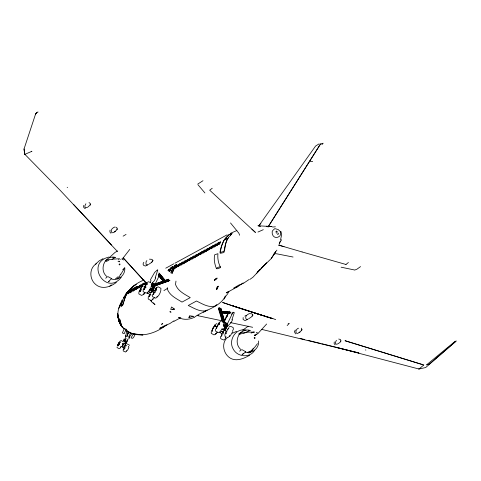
<?xml version="1.0" encoding="UTF-8"?>
<svg xmlns="http://www.w3.org/2000/svg" width="481" height="481" viewBox="0 0 481 481"><rect width="100%" height="100%" fill="white"/><g stroke="black" fill="none" stroke-linecap="round" stroke-linejoin="round"><path stroke-width="0.72" d="M123.635 302.531L123.629 302.916A2.483 0.463 -74.2 0 1 122.601 305.273L120.935 306.8L122.769 300.048M154.148 287.187L154.431 286.634L152.615 290.993L150.98 289.923M225.583 329.19L226.852 326.106L225.03 330.465L223.394 329.395M126.479 351.076L126.485 350.727M152.778 299.188L152.784 298.701M157.065 296.855L157.077 296.368M229.473 335.828L229.467 336.315L229.329 335.774M167.346 287.62L167.298 288.967C169.637 295.605 176.455 298.605 182.004 302.098L190.248 297.613C184.644 294.204 177.868 291.131 175.517 284.499L175.974 281.09M153.078 288.426L152.838 288.173L154.629 285.576L155.044 285.798L152.832 290.801L152.236 289.544M152.832 290.801L152.651 289.772M224.344 328.337L226.846 324.934L227.26 325.162L225.048 330.164L224.459 328.908M225.048 330.164L225.078 329.491M122.733 269.667L124.777 267.851C125.631 275.102 118.134 281.205 111.183 278.962L108.381 281.8L109.301 281.138M225.962 324.633L226.804 324.224L226.852 325.114L226.804 324.224L225.799 324.934L226.046 325.427L226.647 325.397M258.586 340.981C259.445 348.148 252.044 354.323 245.142 352.008M254.437 334.974L255.032 335.077L254.329 335.642M233.243 329.99L233.327 327.789L232.016 326.912L230.068 326.256L228.848 327.218M154.431 286.033L154.605 284.866L153.577 285.57L154.167 286.159M216.276 278.499L214.514 280.243L217.033 278.132L214.586 280.189M123.262 349.374L123.202 350.95L125.517 352.038L127.573 350.114L128.914 347.559M148.286 296.813L148.202 299.014L150.986 300.529L152.669 299.603L154.299 297.847M152.573 294.474L152.489 296.681L155.718 298.196C158.94 296.092 161.147 292.207 160.931 288.329L158.141 286.808L156.012 288.137M220.683 336.273L220.599 338.474L221.903 339.345L223.827 339.989L225.066 339.063M224.97 333.934L224.892 336.141L226.196 337.013M138.943 291.72L138.835 293.909L141.618 295.424L143.332 294.516L144.985 292.773M143.236 289.388L143.122 291.57L144.456 292.466L146.41 293.121L147.619 292.183M211.339 331.181L211.231 333.369L214.015 334.884L215.728 333.976L217.388 332.233M215.632 328.848L215.518 331.03L216.859 331.926L218.807 332.581L220.015 331.643M118.717 259.842L118.819 259.373M117.292 251.322L60.203 190.356L24.645 154.1L24.771 153.746M130.153 290.65L129.341 291.33L128.223 293.807A3.054 0.529 -59.1 0 0 128.391 293.717C129.485 290.873 134.019 286.995 129.954 292.869A3.054 0.529 -59.1 0 1 129.786 292.959L131.157 290.109M127.621 340.259L127.423 341.263L127.008 340.656M133.261 289.015L132.467 289.628L131.355 292.111A3.054 0.529 -59.1 0 0 131.517 292.021C132.684 289.159 137.085 285.317 133.081 291.167A3.054 0.529 -59.1 0 1 132.918 291.258L134.331 288.366M134.824 288.161L136.43 287.175L134.644 290.32A3.054 0.529 -59.1 0 1 134.482 290.41L135.895 287.518M145.791 282.143L144.559 284.56M280.501 240.049L281.68 234.548L280.934 231.451M119.847 305.802L120.587 303.932C116.624 311.009 116.979 319.787 121.645 326.437M125.571 336.453L126.834 331.006M123.942 301.238C123.581 304.774 119.011 308.814 122.27 301.473M87.807 207.089L90.187 205.008L90.284 203.445L89.039 202.609M243.164 317.52L243.091 319.36L244.51 320.364L245.448 320.49L248.388 318.855M338.341 343.614L340.223 342.189L340.927 340.716L340.416 339.496L338.708 339.033M109.999 230.146L109.921 232.004L110.919 233.249M334.235 341.961L334.145 343.668M149.074 264.093C150.306 263.209 154.924 260.876 151.888 259.349L149.465 259.157M248.996 318.56C250.252 317.646 254.804 315.344 251.797 313.804L249.392 313.624C247.354 314.412 245.039 316.065 245.845 318.572L246.47 319.3L247.408 319.42M90.187 205.008L90.398 204.184M114.412 231.95L116.991 229.696L117.105 228.024L115.759 227.104M299.086 332.605L301.671 330.357L301.906 329.485L301.334 328.168M340.716 341.54L340.861 340.939M279.389 244.282L280.128 241.462M83.7 205.429L83.616 207.137L84.554 208.297L85.426 208.381M116.991 229.696L117.226 228.824M301.671 330.357L301.906 329.485M119.781 342.785C120.316 340.32 116.919 345.166 117.941 345.857M122.613 343.632L122.445 344.21L122.595 343.65M142.256 285.967L144.24 282.906L143.242 285.005M149.603 294.366L148.906 296.681L149.675 296.224M151.978 292.238L152.194 290.981L150.198 293.242L151.93 290.951M156.271 289.905L156.223 288.618L154.491 290.909L156.193 288.666L156.247 289.941M215.043 326.659L215.272 325.847M219.33 324.32L219.282 323.052L216.937 326.377L216.258 328.234L216.582 328.691M222 333.826L221.302 336.141L222.072 335.684M215.061 326.773L215.284 326.004M219.348 324.441L219.3 323.238L217.069 326.401L216.432 328.15L216.733 328.595M119.859 342.797L120.028 342.219M149.176 295.406L149.2 296.639M151.954 292.274L152.164 291.029M221.573 334.86L221.603 336.099M126.725 336.622L128.217 331.872M127.351 335.834L128.223 333.044M128.367 333.561L128.806 332.161M117.647 345.653L117.857 345.977L119.468 343.518A2.177 0.403 -61.4 0 1 119.09 344.342C116.642 348.442 118.194 342.412 120.009 341.895M31.608 151.274A176.876 43.098 -60.5 0 1 31.968 151.281L25.295 154.154A7.642 1.864 -60.5 0 1 24.651 154.1L24.05 148.93L35.588 114.033L36.857 112.392L35.588 114.033M157.78 270.009L155.171 277.922L155.652 277.916L155.279 278.986L154.179 280.94L151.13 284.091M234.343 312.518L231.944 319.769L232.431 319.763L232.058 320.833L230.958 322.787L226.383 327.513M188.973 317.58L189.73 315.789L193.344 316.324L188.967 317.58L189.502 316.059M170.989 272.444L171.657 270.538L174.23 266.312M170.911 272.992L173.623 267.021M225.655 239.622L226.791 238.263L225.679 239.664M152.417 290.578L154.629 285.576M224.633 329.936L226.846 324.934M121.946 300.132L118.849 308.339M124.032 300.787C126.479 290.59 134.71 283.646 144.011 280.014M123.827 301.322L125.992 295.538L128.776 290.987M125.03 341.666L123.31 340.758L123.473 340.338L125.331 340.41L124.91 340.644M122.306 345.484L125.769 342.43L126.22 342.676L124.507 346.687L122.306 345.484L125.769 342.43M124.507 346.687L126.22 342.676M150.18 282.69L150.98 280.676L150.475 279.671L154.678 272.372L157.443 269.853M226.695 325.21L227.495 323.196M169.059 271.236L170.983 268.362L169.21 271.518M122.589 300.385L124.411 296.44M133.502 333.561L131.06 337.812C133.303 339.808 134.331 335.666 135.137 334.253M155.766 290.987L156.175 290.007M232.864 331.409L230.297 335.864L227.675 337.656M144.246 287.945L146.422 284.163L146.903 283.778L147.174 284.211M224.344 321.043L226.539 316.041L227.477 316.017M218.236 286.141L216.811 289.364L218.212 286.357M224.128 299.044L225.505 296.001C219.703 307.732 203.902 310.005 194.222 317.388M256.782 273.16L259.337 270.172M418.969 368.687L418.873 368.915A7.642 0.944 -62.3 0 0 419.24 368.873L423.857 364.875A176.876 21.783 -62.3 0 0 423.418 365.037M126.022 342.935L126.822 341.318L125.084 340.368L124.856 340.77L126.022 342.935L126.822 341.318M121.284 277.272C106.247 296.753 84.638 262.909 108.953 257.034M125.403 336.327L125.884 335.816L125.721 336.153M127.387 339.869L127.724 339.165L129.076 338.756M130.952 332.425L128.625 336.904L129.678 337.909L129.407 338.059M155.213 284.043L159.319 275.469M228.469 237.65C225.733 241.3 225.174 245.929 224.609 250.264A2.471 0.806 -72.6 0 1 224.32 251.058L224.008 252.23A1.99 0.824 83.8 0 1 223.611 252.633L220.406 253.301A2.525 0.824 -72.6 0 1 220.07 251.623C221.434 245.965 222.811 239.887 227.651 235.991A2.05 0.319 -48.7 0 1 228.505 235.023L232.161 233.261L231.896 233.556A2.02 0.313 -48.7 0 1 231.301 234.409L230.321 235.516M224.296 321.693L229.347 311.147M226.641 325.469L232.96 312.283M254.774 350.108C250.24 358.339 237.289 357.203 233.201 349.014C228 340.362 235.78 327.567 246.068 330.176M120.575 274.164L119.017 277.375L117.105 279.04M249.459 352.916L252.597 350.18L253.283 348.761M153.162 289.718L153.962 288.131M227.056 316.245L228.156 313.335M144.041 284.572L145.737 282.076M168.524 270.34L168.831 269.534L167.869 270.538M151.437 285.311L152.934 287.367L150.974 290.103M223.394 329.569L225.349 326.833L223.851 324.783M150.673 288.023L149.278 290.44M155.591 290.704L154.197 293.121M223.028 333.766L223.695 332.497M146.332 282.341L145.43 284.451A3.054 0.529 -59.1 0 0 145.593 284.361L146.452 283.153M168.801 270.869C168.368 269.029 175.487 264.171 171.501 268.17M168.939 270.791L170.593 268.212M169.673 271.615L171.645 268.097M175.415 266.047L172.697 272.036A1.972 0.421 -67.6 0 1 172.09 273.394M123.635 297.823L125.589 294.294M136.4 287.259L136.814 287.037M125.673 342.749L125.084 340.368M126.094 329.142L124.296 333.652L123.725 333.477L122.372 332.948L124.332 328.469M152.681 282.966L151.629 284.83L151.882 285.173L152.934 283.309L152.681 282.966L155.579 284.752L154.527 286.616L151.623 285.107M223.821 323.37L224.525 322.126L227.17 323.569L227.423 323.911L226.725 325.156M224.08 323.713L224.783 322.468L224.525 322.126M120.809 274.344L124.777 267.851M118.639 345.111L119.102 344.372M140.957 290.386L141.612 289.346M145.905 287.013L145.25 288.053L145.996 287.073M149.904 295.454L150.631 294.306M268.097 226.9L320.55 143.939L323.208 143.236M320.55 143.939L268.073 226.954M222.402 328.751L221.675 329.9L222.962 329.238M154.191 287.145L155.044 285.798M226.695 326.058L227.26 325.162M271.26 258.556L275.715 251.575L271.26 258.556L261.953 267.701L262.554 266.835M273.358 255.255L274.934 252.976M276.112 251.268L276.9 250.132M279.22 243.182L281.662 239.688M154.551 285.498L154.605 284.866L153.746 285.269M258.7 226.004L315.59 146.05L319.131 143.837M226.773 324.861L226.804 324.224L226.238 324.573M249.783 279.479L252.862 277.296L266.618 262.836L263.095 266.318M119.072 261.911L119.559 261.231L118.025 261.351M224.94 297.258L227.549 294.017L228.914 291.294L226.268 292.899L237.855 286.598L243.2 282.882M223.839 330.85L222.595 332.702L223.821 330.892M85.889 203.758L84.83 205.958L84.981 207.046L85.558 207.75L87.344 207.329M336.417 340.289L335.359 342.49L335.51 343.572L336.093 344.276L337.872 343.861M146.897 260.576L146.128 261.628L145.917 264.105L146.561 264.845L147.481 264.959L148.479 264.4M260.275 269.324L259.536 270.256M143.831 262.277L143.001 264.015L143.705 265.476L145.521 266.023L147.481 264.959M295.256 330.014L294.414 331.764L295.593 333.904M257.479 343.644L254.611 347.408L251.996 349.687M151.677 262.241L152.964 260.576M124.248 348.984L125.156 347.673L123.707 349.278L124.206 347.625L123.924 349.248M252.874 315.031L252.134 315.987L252.814 315.103M35.588 114.033L36.857 112.392M122.463 258.838L129.762 249.411M125.794 294.053L127.579 291.877L127.134 292.358M119.047 342.833L119.781 342.021L119.955 342.322A2.177 0.403 -61.4 0 1 119.793 342.869M231.139 234.494L231.71 233.568L228.794 234.872L224.038 240.278L221.374 246.615L220.424 251.599A1.521 0.493 -72.6 0 0 220.653 252.345L223.575 251.467A1.443 0.469 -72.6 0 0 224.206 250.469C225.312 245.16 225.86 239.153 230.447 235.492M151.359 289.436L152.76 287.476L151.274 285.876M175.986 265.284L176.383 264.694L175.03 265.5M129.016 337.373L131.962 333.598M223.779 328.902L225.18 326.948L223.196 324.819M219.883 312.602L219.739 311.399L220.394 311.977L219.883 312.602L220.394 311.977L220.328 311.075L231.012 312.211M258.056 271.512L257.419 272.378L259.572 270.166M125.096 339.971L123.906 339.345L124.224 338.943L125.349 339.532M258.862 225.793L260.906 223.322M127.116 292.382L126.413 293.218M259.379 270.448L261.832 267.815M125.505 294.402L125.938 293.879M171.976 267.622L172.613 266.751L170.725 268.067M175.745 265.572L176.725 264.316L174.501 266.017M176.052 265.296L173.443 269.564L172.493 272.288A1.473 0.313 -67.6 0 1 171.861 273.497M132.269 287.067L129.726 289.905M173.966 266.534L174.362 266.161M130.189 289.129L132.227 287.097M130.074 289.261L132.636 286.808M258.465 332.972L266.642 324.014M174.308 266.143L174.675 265.765M129.684 289.688L129.335 290.085M129.551 289.833L126.515 293.157M321.855 144.649L322.757 143.705M287.139 325.553L289.303 323.4L288.125 323.497M254.978 335.461L257.311 333.778L254.924 335.479M109.68 257.287L115.139 252.321L117.635 251.016M197.841 184.019L202.982 180.724M175.036 265.416L174.771 265.74M155.519 288.606L156.445 287.758L155.832 288.299M231.451 314.219L233.67 312.205M125.854 345.214L125.108 346.073L125.878 345.178L125.914 346.098L126.046 345.232M95.358 264.291L99.218 260.834L103.078 258.634M228.619 328.078L226.888 330.369L228.884 328.108M227.351 337.614C221.488 342.58 223.112 352.32 228.637 356.968C235.035 362.385 243.44 358.856 249.711 355.194M96.543 263.6C88.895 268.031 89.256 279.449 95.887 284.65C102.164 289.802 110.69 286.923 116.378 282.365M109.77 286.177L111.297 284.842M214.604 325L216.937 323.527M218.891 322.667L221.23 321.194M140.356 291.155L139.622 291.552L140.831 288.155L142.592 285.93L142.875 286.387M144.649 288.822L143.915 289.219L143.861 288.774M225.306 338.119L225.769 337.71M140.398 291.227L139.652 291.636L140.32 289.309L142.184 286.345L142.671 285.912L142.959 286.387M144.691 288.895L143.945 289.303L144.613 286.977L146.477 284.012L146.964 283.58L147.246 284.055M153.493 294.306L153.229 293.879L153.908 292.027L153.198 294.348L153.968 293.891M226.365 333.351L225.625 333.754L226.292 331.493L225.625 333.339L225.878 333.808M225.222 338.131L225.697 337.722M454.912 342.177L425.685 367.538L419.005 369.005M455.97 341.137L429.268 364.099L428.24 364.333M454.527 342.37L456.204 340.951M214.821 279.99L217.039 278.126M105.7 278.228L107.317 276.888C98.557 270.671 104.365 254.659 115.32 257.359L112.049 259.439M216.853 304.557L215.061 306.054C208.387 307.912 202.254 303.745 196.482 301.016L188.239 305.495C194.053 308.141 200.162 312.391 206.848 310.522M345.983 264.484L348.394 262.482M115.5 278.878L118.2 276.641M173.954 320.857L169.739 323.641L164.616 325.661L159.656 328.355L163.877 326.827L166.973 324.976M245.328 352.29L242.033 354.677L243.699 353.445M426.4 365.001L454.743 341.624M248.924 279.617L243.488 283.285L240.127 284.644A3.072 0.355 -12.8 0 0 239.225 284.854L233.634 288.125L237.855 286.592M120.292 348.034L119.09 348.701L117.093 347.613L117.063 347.066M212.235 188.269L209.692 190.199L255.453 232.443L251.846 229.136M242.677 330.152L248.286 326.19M147.108 282.666L148.358 281.722L150.282 282.365M119.925 341.227L121.14 340.548L123.136 341.63M360.546 266.6L356.926 269.21L354.756 270.069M238.57 334.103L240.175 332.9L242.628 332.143L246.801 332.581M239.604 351.178L241.336 349.897C232.419 343.338 238.937 327.02 250.144 330.453L245.833 332.479M132.702 286.76L136.201 284.265L133.345 286.267M207.179 309.986L203.619 312.235M167.538 288.384L163.919 290.596M216.3 268.278C214.676 264.033 213.612 259.247 214.712 254.75L217.941 253.691C217.412 258.351 218.338 263.366 220.647 267.514C214.773 270.562 215.608 267.388 220.274 266.787M123.118 236.159L126.052 234.421M154.022 285.209L154.605 284.866L154.629 285.75M164.664 282.167L164.358 282.335M162.307 323.605L162.716 323.382M114.827 227.008C112.807 227.772 110.588 229.467 111.382 231.914L111.995 232.66L112.927 232.756L115.404 231.409M165.753 268.194L173.96 263.732M175.108 263.107L227.092 234.836M136.959 286.363L130.249 290.013L129.299 291.119L129.593 290.963M131.704 289.815L132.72 289.261M148.725 290.783L151.786 289.111M163.877 326.827C153.367 334.349 139.027 337.872 127.152 331.656M173.942 321.356L180.844 317.604M219.775 311.381L219.799 311.694L220.292 311.099M230.441 313.341L220.436 312.301L220.316 311.411M244.847 316.095L246.152 315.386M298.515 328.204C296.705 328.757 295.478 330.724 296.055 332.569L296.675 333.315L297.607 333.417L300.078 332.064M248.19 352.928L251.413 351.202M243.302 333.664L245.202 332.774M232.371 333.237L236.682 331.295M257.972 232.04L263.305 229.684M105.934 261.568L108.91 260.257M230.243 233.417L236.868 230.531M247.661 352.32L252.597 350.18M192.845 316.546L193.35 316.324M426.966 364.802L427.729 364.496M193.963 317.526C189.105 319.679 183.321 320.166 178.553 317.466L179.9 317.46M154.533 285.888L169.871 280.465M277.471 234.193L278.589 233.796L277.79 234.049M154.654 284.103L168.615 279.178M154.768 284.536L168.711 279.617M155.032 285.275L169.673 280.122M154.473 285.9L169.811 280.495M155.453 283.934L163.017 281.289M165.037 280.591L167.147 279.846M157.93 284.367L162.746 282.684M166.185 281.481L168.248 280.76M154.623 285.979L168.392 281.138M239.508 334.361L242.917 333.189M252.248 332.678L254.239 332.064L246.224 332.167M105.706 260.359L109.037 259.325L111.67 259.602M251.028 333.044L254.239 332.064M37.103 112.271L38.071 111.989M174.056 309.241L174.603 309.115L171.501 306.986L170.731 309.475L174.062 309.235L172.517 309.313M125.072 340.957L124.585 341.318M226.184 323.34L225.21 324.14L225.799 324.753M153.98 283.988L152.988 284.776L153.577 285.389M216.197 278.806L216.558 278.77M112.71 257.413L115.32 257.359M272.601 227.056L275.397 226.791M112.247 259.217L119.577 258.724M197.216 315.422L198.545 315.338M120.052 259.319L120.394 259.307M147.174 293.157L147.998 293.139L147.39 293.043L151.046 295.039M226.936 315.752L227.675 315.734M248.749 330.243L250.144 330.453M125.132 338.901L126.052 338.907M123.906 339.345L125.739 339.568L125.252 339.929M212.325 331.102L212.025 330.645L212.716 328.77L213.967 326.605L215.332 325.403M123.31 340.758L124.326 340.782M212.289 331.024L211.971 330.567L213.227 327.615L215.247 325.421M126.912 343.873L129.245 344.967L129.263 345.532M259.133 226.238L260.618 226.298M274.05 253.655L276.677 253.794L293.061 257.034M309.614 161.237L312.71 161.586M257.912 225.751L272.078 226.623L266.384 226.208M220.46 330.784L222.114 331.241L222.925 332.124L220.52 331.138M127.345 336.207L126.924 336.441M215.26 325.589L213.336 327.681L212.139 330.483L212.44 330.934M126.184 341.336L126.545 341.233M221.735 311.562L230.273 312.464L221.717 311.291M219.625 323.064L217.604 325.306L216.342 328.763M221.813 312.133L229.629 312.969M144.336 289.135L144.09 287.969L145.118 285.822L146.879 283.592L147.162 284.055M140.043 291.474L139.743 291.023L140.939 288.221L142.129 286.496L142.61 286.111L142.881 286.544M222.108 312.536L228.8 313.353M222.15 312.86L228.848 313.678M222.114 312.878L228.8 313.702M220.4 332.599L219.787 332.503L222.835 334.163M354.353 269.949L341.107 267.189M133.273 333.754L142.917 334.944C137.067 334.554 130.838 334.109 125.956 330.73M197.264 315.584L222.481 320.899M252.663 327.29L230.447 322.607M300.156 338.42L304.485 339.484M308.099 340.374L320.31 343.368M321.819 343.747L334.812 346.939M261.676 329.383L358.97 352.976L335.449 347.12L418.921 369.005M365.356 349.934L365.891 350.078M302.086 251.954L345.989 264.484M284.03 246.675L278.613 245.1L302.092 251.954M170.539 312.205C172.24 312.494 169.071 310.804 170.046 311.959M264.418 316.113L269.42 317.604M270.851 318.031L272.998 318.675L249.068 311.117M262.59 315.512L272.998 318.675M232.485 305.826L233.507 306.15M234.223 306.379L248.412 310.906L232.684 305.886L246.777 310.443M249.122 311.129L270.947 318.2M247.481 310.672L262.993 315.686M231.451 305.387L261.88 315.277M273.677 318.903L275.721 319.582M222.637 302.453L230.772 305.164M222.781 302.525L231.968 305.663M124.705 343.386L123.882 343.344M150.962 286.706L152.699 287.65M223.358 326.166L225.096 327.11M219.799 311.694L220.394 311.977M121.711 258.934L123.647 259.974M151.419 286.273L152.357 286.772M223.322 325.469L224.759 326.232M107.997 276.653L111.772 278.685M152.934 283.309L155.579 284.752M224.783 322.468L227.423 323.911M154.72 285.702L155.129 285.924M226.936 325.066L227.351 325.288M223.731 324.332L226.371 325.775L226.118 325.433M152.934 287.367L154.136 288.023M225.349 326.833L226.557 327.495M224.988 327.531L226.19 328.186M150.102 287.957L152.068 289.027M153.385 289.742L155.357 290.819M152.754 290.115L153.168 290.338M224.976 329.479L225.391 329.701M149.381 289.454L155.291 292.676M221.777 328.914L227.032 331.782M124.856 340.77L126.599 341.72M125.794 342.526L126.142 342.719M125.685 342.64L126.136 342.887M242.093 349.717L245.821 351.779M256.337 332.293L258.243 333.351M130.032 332.563L127.742 331.15L125.836 329.19C119.541 327.501 118.398 319.131 117.695 313.534L118.416 319.017L120.454 324.441L118.061 317.424L119.198 321.909L117.767 314.802C118.47 319.973 120.094 325.775 124.369 329.118M277.862 232.173L276.581 231.475L275.896 231.704L276.803 231L276.112 232.449L276.389 233.285M67.184 187.271L67.526 187.602M122.421 326.839L121.825 326.112M153.156 302.814L154.984 304.623L151.713 301.942L150.547 300.228L151.593 301.262M111.514 244.991L73.749 204.647M150.547 300.228L151.719 301.515M159.151 273.677L165.428 280.898M158.868 275.487L163.696 281.054M204.912 192.959L197.95 184.704M230.513 222.944L238.853 233.177L239.664 235.239M159.373 273.539L165.44 280.892M159.115 274.537L164.712 281.319M158.838 274.687L163.973 280.904M334.505 344.125L335.083 344.823M158.964 272.943L165.945 281.433L164.947 282.016L158.429 274.092M159.133 273.683L164.724 280.483M154.269 286.273L154.527 286.616M122.565 327.699L120.244 323.551L118.2 317.67L120.244 323.551L121.699 326.25L119.595 318.885L121.699 326.25M225.294 327.789L225.445 328.192M153.493 288.654L153.637 289.057M125.421 336.766L125.962 338.438M218.663 308.141L223.01 322.366M218.29 308.243L222.42 321.753M224.928 322.45L220.773 308.123L224.886 322.468M220.316 308.255L224.483 322.577M219.384 307.75L223.761 322.787M219.017 307.846L223.184 322.168M219.065 307.816L223.412 322.853M226.539 316.041L226.701 316.672M123.665 343.236L124.092 343.007L125.421 343.963M126.341 342.045L126.701 342.61L126.864 341.642M220.328 311.075L220.472 312.283M24.05 148.93L24.645 154.1M232.551 330.176L232.576 330.609M128.692 346.681L128.71 346.987M128.667 346.621L128.686 346.945M117.941 344.967A2.177 0.403 -61.4 0 1 119.09 342.791M280.682 231.824L280.489 234.674L279.87 235.967C275.992 239.436 271.723 236.646 272.15 231.758L272.769 230.465L274.825 228.631L278.108 229.509L280.682 231.824M135.985 289.442L136.045 289.556A3.054 0.529 -59.1 0 0 136.207 289.466L137.981 286.309L135.985 289.442M137.554 288.588L137.608 288.708A3.054 0.529 -59.1 0 0 137.776 288.618L139.556 285.474L137.554 288.588M139.117 287.74L139.171 287.854A3.054 0.529 -59.1 0 0 139.34 287.764L141.119 284.62L139.117 287.74M140.68 286.886L140.735 287.007A3.054 0.529 -59.1 0 0 140.903 286.916L142.677 283.76L140.68 286.886M172.745 269.45L172.805 269.564A3.054 0.529 -59.1 0 0 172.968 269.474L174.741 266.318L172.745 269.45M174.874 268.29L174.934 268.41A3.054 0.529 -59.1 0 0 175.096 268.32L176.87 265.163L174.874 268.29M176.437 267.442L176.497 267.556A3.054 0.529 -59.1 0 0 176.659 267.466L178.433 264.31L176.455 267.37M178 266.588L178.06 266.708A3.054 0.529 -59.1 0 0 178.223 266.618L180.002 263.462L178 266.588M179.569 265.74L179.623 265.855A3.054 0.529 -59.1 0 0 179.792 265.765L181.565 262.608L179.569 265.74M181.133 264.887L181.187 265.007A3.054 0.529 -59.1 0 0 181.355 264.917L183.135 261.772L181.133 264.887M182.696 264.039L182.75 264.153A3.054 0.529 -59.1 0 0 182.918 264.063L184.692 260.906L182.696 264.039M184.259 263.191L184.313 263.305A3.054 0.529 -59.1 0 0 184.482 263.215L186.255 260.059L184.259 263.191M185.822 262.337L185.882 262.452A3.054 0.529 -59.1 0 0 186.045 262.361L187.818 259.205L185.822 262.337M187.386 261.49L187.446 261.604A3.054 0.529 -59.1 0 0 187.608 261.514L189.382 258.357L187.386 261.49M188.949 260.636L189.009 260.75A3.054 0.529 -59.1 0 0 189.171 260.66L190.957 257.521L188.949 260.636M190.512 259.788L190.572 259.902A3.054 0.529 -59.1 0 0 190.735 259.812L192.508 256.656L190.512 259.788M192.081 258.934L192.135 259.049A3.054 0.529 -59.1 0 0 192.298 258.958L194.077 255.802L192.081 258.934M193.645 258.087L193.699 258.201A3.054 0.529 -59.1 0 0 193.867 258.111L195.641 254.954L193.645 258.087M195.208 257.233L195.262 257.347A3.054 0.529 -59.1 0 0 195.43 257.263L197.204 254.1L195.208 257.233M196.771 256.385L196.825 256.499A3.054 0.529 -59.1 0 0 196.994 256.409L198.779 253.265L196.771 256.385M198.334 255.531L198.388 255.651A3.054 0.529 -59.1 0 0 198.557 255.561L200.33 252.405L198.334 255.531M199.898 254.683L199.958 254.798A3.054 0.529 -59.1 0 0 200.12 254.708L201.894 251.551L199.898 254.683M201.461 253.83L201.521 253.95A3.054 0.529 -59.1 0 0 201.683 253.86L203.457 250.703L201.461 253.83M203.024 252.982L203.084 253.096A3.054 0.529 -59.1 0 0 203.247 253.006L205.02 249.849L203.024 252.982M204.587 252.128L204.647 252.248A3.054 0.529 -59.1 0 0 204.81 252.158L206.596 249.014L204.587 252.128M206.157 251.28L206.211 251.395A3.054 0.529 -59.1 0 0 206.379 251.304L208.159 248.166L206.157 251.28M207.72 250.427L207.774 250.547A3.054 0.529 -59.1 0 0 207.942 250.457L209.716 247.3L207.72 250.427M209.283 249.579L209.337 249.693A3.054 0.529 -59.1 0 0 209.506 249.603L211.279 246.446L209.283 249.579M210.846 248.731L210.9 248.845A3.054 0.529 -59.1 0 0 211.069 248.755L212.842 245.599L210.846 248.731M212.41 247.877L212.47 247.992A3.054 0.529 -59.1 0 0 212.632 247.901L214.406 244.745L212.41 247.877M213.973 247.03L214.033 247.144A3.054 0.529 -59.1 0 0 214.195 247.054L215.981 243.909L213.973 247.03M215.536 246.176L215.596 246.29A3.054 0.529 -59.1 0 0 215.759 246.2L217.532 243.043L215.536 246.176M217.099 245.328L217.159 245.442A3.054 0.529 -59.1 0 0 217.322 245.352L219.102 242.196L217.099 245.328M119.132 264.249C119.793 266.372 120.725 262.812 119.132 264.249M254.208 337.866C254.858 339.989 255.796 336.429 254.208 337.866M218.771 244.45L218.843 244.655A3.066 0.679 -58.3 0 0 219.035 244.582C222.072 241.444 220.34 239.989 218.771 244.45M217.43 286.387L216.552 289.502L217.43 286.387M121.224 346.524L120.46 347.402L121.224 346.512M162.722 323.647L161.592 324.26L162.722 323.647M144.306 293.657L143.332 294.516L144.306 293.657M216.703 333.117L215.728 333.976L216.703 333.117M165.392 281.74L165.392 281.74M150.553 292.676L148.894 292.226L148.082 291.336L149.711 291.781L150.553 292.676M123.437 347.474L122.108 346.747L123.437 347.474M422.925 364.73L345.003 340.716L422.931 364.73M146.314 283.189L123.172 257.834L146.32 283.189M163.39 281.223L158.55 275.661L163.426 281.205"/></g></svg>
